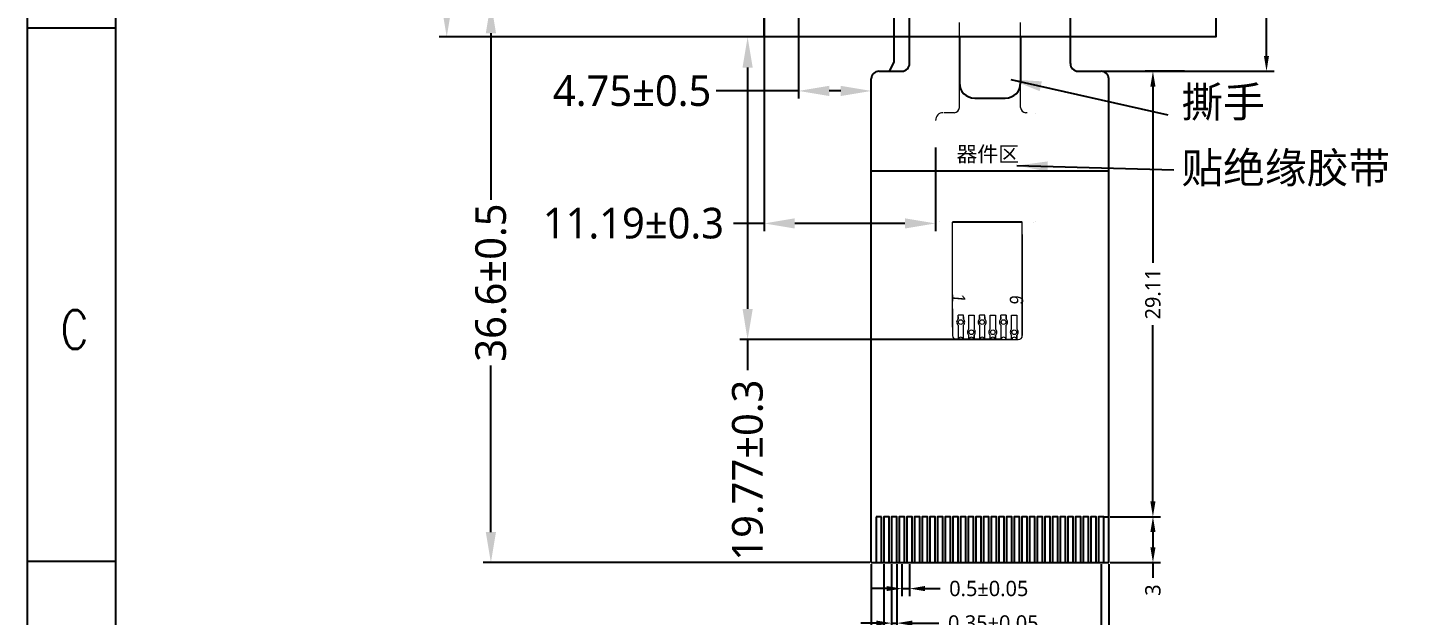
# Model space of a CAD drawing. Header units: millimetres. Extents: x 3150 to 3893, y 1403 to 2132.
# Drawn here: x 3300.3 to 3390.5, y 1547.5 to 1585.9 of the extents above; entities that cross this region are included whole.
import ezdxf

# ---------------------------------------------------------------- set-up
doc = ezdxf.new("R2010")
doc.units = ezdxf.units.MM
for name, color, linetype in [('1-标准图框', 40, 'Continuous'), ('2-BL-FPC', 2, 'Continuous'), ('3-LCD-FPC', 40, 'Continuous'), ('6-标注', 7, 'Continuous'), ('dim', 3, 'Continuous'), ('KEEPOUTLAYER', 6, 'Continuous'), ('MECHANICAL1', 6, 'Continuous')]:
    doc.layers.add(name, color=color, linetype=linetype)
doc.layers.add('图框', color=7, linetype='Continuous', lineweight=15)
doc.styles.add('ROMANS', font='romans.shx', dxfattribs={"width": 0.8})
doc.styles.add('宋体', font='')
doc.styles.add('标准', font='romand.shx', dxfattribs={"width": 0.9, "oblique": 5, "bigfont": 'gbcbig.shx'})
doc.styles.get('宋体').set_extended_font_data('Microsoft YaHei')
doc.dimstyles.new('ISO-25-2.5', dxfattribs={"dimtxt": 2, "dimasz": 2, "dimexe": 1.25, "dimexo": 0, "dimtad": 1, "dimdsep": 46, "dimtxsty": '宋体', "dimcen": 2.5, "dimclrd": 256, "dimclre": 256, "dimclrt": 256, "dimadec": 0, "dimazin": 0, "dimtfac": 1, "dimtmove": 0, "dimatfit": 3, "dimfxl": 1, "dimarcsym": 0})
doc.dimstyles.new('ZY-G1-0.05', dxfattribs={"dimtxt": 1, "dimasz": 1, "dimexe": 0.5, "dimexo": 0.1, "dimgap": 0.5, "dimtad": 0, "dimdsep": 46, "dimtxsty": '宋体', "dimcen": 2, "dimclrd": 7, "dimclre": 7, "dimclrt": 7, "dimadec": 0, "dimazin": 2, "dimtol": 1, "dimtp": 0.05, "dimtm": 0.05, "dimtfac": 1, "dimtmove": 0, "dimatfit": 3, "dimfxl": 1, "dimtolj": 1, "dimarcsym": 0})
doc.dimstyles.new('ZY-G1-0.1默认', dxfattribs={"dimtxt": 1, "dimasz": 1, "dimexe": 0.5, "dimexo": 0.1, "dimgap": 0.5, "dimtad": 0, "dimdsep": 46, "dimtxsty": '宋体', "dimcen": 2, "dimclrd": 7, "dimclre": 7, "dimclrt": 7, "dimadec": 0, "dimazin": 2, "dimtp": 0.1, "dimtm": 0.1, "dimtfac": 1, "dimtmove": 0, "dimatfit": 3, "dimfxl": 1, "dimtolj": 1, "dimarcsym": 0})
doc.dimstyles.new('ZY-G2-0.05', dxfattribs={"dimtxt": 2, "dimasz": 2, "dimexe": 0.5, "dimexo": 0.1, "dimgap": 0.5, "dimtad": 0, "dimdsep": 46, "dimtxsty": '宋体', "dimcen": 2, "dimclrd": 7, "dimclre": 7, "dimclrt": 7, "dimadec": 0, "dimazin": 2, "dimtol": 1, "dimtp": 0.05, "dimtm": 0.05, "dimtfac": 1, "dimtmove": 0, "dimatfit": 3, "dimfxl": 1, "dimtolj": 1, "dimarcsym": 0})
doc.dimstyles.new('ZY-G2-0.1默认', dxfattribs={"dimtxt": 2, "dimasz": 2, "dimexe": 0.5, "dimexo": 0.1, "dimgap": 0.5, "dimtad": 0, "dimdsep": 46, "dimtxsty": '宋体', "dimcen": 2, "dimclrd": 7, "dimclre": 7, "dimclrt": 7, "dimadec": 0, "dimazin": 2, "dimtp": 0.1, "dimtm": 0.1, "dimtfac": 1, "dimtmove": 0, "dimatfit": 3, "dimfxl": 1, "dimtolj": 1, "dimarcsym": 0})
doc.dimstyles.new('ZY-G2-0.5', dxfattribs={"dimtxt": 2, "dimasz": 2, "dimexe": 0.5, "dimexo": 0.1, "dimgap": 0.1, "dimtad": 0, "dimdsep": 46, "dimtxsty": '宋体', "dimcen": 2, "dimclrd": 7, "dimclre": 7, "dimclrt": 7, "dimadec": 0, "dimazin": 2, "dimtol": 1, "dimtp": 0.5, "dimtm": 0.5, "dimtfac": 1, "dimtmove": 0, "dimatfit": 3, "dimfxl": 1, "dimtolj": 1, "dimarcsym": 0})

# ---------------------------------------------------------------- blocks, each defined once
blk = doc.blocks.new('*D253')
at = {"layer": '6-标注', "color": 7, "lineweight": -2, "transparency": 16777216}
for p, q in [((3330.647, 1587.536), (3331.047, 1587.536)), ((3330.547, 1585.536), (3330.547, 1574.645)), ((3330.547, 1552.941), (3330.547, 1563.832)), ((3355.287, 1550.941), (3330.047, 1550.941))]:
    blk.add_line(p, q, dxfattribs=at)
at = {"layer": '6-标注', "color": 7, "transparency": 16777216}
for points in [[(3330.213, 1585.536), (3330.88, 1585.536), (3330.547, 1587.536)], [(3330.213, 1552.941), (3330.88, 1552.941), (3330.547, 1550.941)]]:
    blk.add_solid(points, dxfattribs=at)
at = {"layer": 'Defpoints', "color": 0, "transparency": 16777216}
for p in [(3330.547, 1587.536), (3330.547, 1587.536), (3355.387, 1550.941)]:
    blk.add_point(p, dxfattribs=at)
at = {"layer": '6-标注', "color": 7, "transparency": 16777216, "insert": (3330.547, 1569.238), "char_height": 2, "attachment_point": 5, "rotation": 90, "style": '宋体'}
blk.add_mtext('\\A1;36.6±0.5', dxfattribs=at)
blk = doc.blocks.new('*D245')
at = {"layer": '6-标注', "color": 7, "lineweight": -2, "transparency": 16777216}
for p, q in [((3350.637, 1587.441), (3350.637, 1581.263)), ((3350.637, 1581.763), (3345.257, 1581.763)), ((3353.387, 1581.763), (3352.637, 1581.763)), ((3355.387, 1570.223), (3355.387, 1582.263))]:
    blk.add_line(p, q, dxfattribs=at)
at = {"layer": '6-标注', "color": 7, "transparency": 16777216}
for points in [[(3352.637, 1582.097), (3352.637, 1581.43), (3350.637, 1581.763)], [(3353.387, 1582.097), (3353.387, 1581.43), (3355.387, 1581.763)]]:
    blk.add_solid(points, dxfattribs=at)
at = {"layer": 'Defpoints', "color": 0, "transparency": 16777216}
for p in [(3350.637, 1587.541), (3355.387, 1581.763), (3355.387, 1570.123)]:
    blk.add_point(p, dxfattribs=at)
at = {"layer": '6-标注', "color": 7, "transparency": 16777216, "insert": (3339.769, 1581.763), "char_height": 2, "attachment_point": 5, "style": '宋体'}
blk.add_mtext('\\A1;4.75±0.5', dxfattribs=at)
blk = doc.blocks.new('*D254')
at = {"layer": '6-标注', "color": 7, "lineweight": -2, "transparency": 16777216}
for p, q in [((3356.212, 1550.841), (3356.212, 1543.772)), ((3370.387, 1550.841), (3370.387, 1543.772)), ((3355.212, 1544.272), (3354.212, 1544.272)), ((3356.212, 1544.272), (3357.165, 1544.272)), ((3370.387, 1544.272), (3369.433, 1544.272)), ((3371.387, 1544.272), (3372.387, 1544.272))]:
    blk.add_line(p, q, dxfattribs=at)
at = {"layer": '6-标注', "color": 7, "transparency": 16777216}
for points in [[(3355.212, 1544.439), (3355.212, 1544.106), (3356.212, 1544.272)], [(3371.387, 1544.439), (3371.387, 1544.106), (3370.387, 1544.272)]]:
    blk.add_solid(points, dxfattribs=at)
at = {"layer": 'Defpoints', "color": 0, "transparency": 16777216}
for p in [(3356.212, 1550.941), (3370.387, 1550.941), (3370.387, 1544.272)]:
    blk.add_point(p, dxfattribs=at)
at = {"layer": '6-标注', "color": 7, "transparency": 16777216, "insert": (3363.299, 1544.272), "char_height": 1, "attachment_point": 5, "style": '宋体'}
blk.add_mtext('\\A1;P0.5*(30-1)=14.18', dxfattribs=at)
blk = doc.blocks.new('*D255')
at = {"layer": '6-标注', "color": 7, "lineweight": -2, "transparency": 16777216}
for p, q in [((3356.712, 1550.841), (3356.712, 1546.488)), ((3357.062, 1550.841), (3357.062, 1546.488)), ((3355.712, 1546.988), (3354.712, 1546.988)), ((3356.712, 1546.988), (3357.062, 1546.988)), ((3358.062, 1546.988), (3359.797, 1546.988))]:
    blk.add_line(p, q, dxfattribs=at)
at = {"layer": '6-标注', "color": 7, "transparency": 16777216}
for points in [[(3355.712, 1547.155), (3355.712, 1546.821), (3356.712, 1546.988)], [(3358.062, 1547.155), (3358.062, 1546.821), (3357.062, 1546.988)]]:
    blk.add_solid(points, dxfattribs=at)
at = {"layer": 'Defpoints', "color": 0, "transparency": 16777216}
for p in [(3356.712, 1550.941), (3357.062, 1550.941), (3357.062, 1546.988)]:
    blk.add_point(p, dxfattribs=at)
at = {"layer": '6-标注', "color": 7, "transparency": 16777216, "insert": (3363.355, 1546.988), "char_height": 1, "attachment_point": 5, "style": '宋体'}
blk.add_mtext('\\A1;0.35±0.05', dxfattribs=at)
blk = doc.blocks.new('*D256')
at = {"layer": '6-标注', "color": 7, "lineweight": -2, "transparency": 16777216}
for p, q in [((3357.387, 1550.841), (3357.387, 1548.744)), ((3357.887, 1550.841), (3357.887, 1548.744)), ((3356.387, 1549.244), (3355.387, 1549.244)), ((3357.387, 1549.244), (3357.887, 1549.244)), ((3358.887, 1549.244), (3359.887, 1549.244))]:
    blk.add_line(p, q, dxfattribs=at)
at = {"layer": '6-标注', "color": 7, "transparency": 16777216}
for points in [[(3356.387, 1549.411), (3356.387, 1549.078), (3357.387, 1549.244)], [(3358.887, 1549.411), (3358.887, 1549.078), (3357.887, 1549.244)]]:
    blk.add_solid(points, dxfattribs=at)
at = {"layer": 'Defpoints', "color": 0, "transparency": 16777216}
for p in [(3357.387, 1550.941), (3357.887, 1550.941), (3357.887, 1549.244)]:
    blk.add_point(p, dxfattribs=at)
at = {"layer": '6-标注', "color": 7, "transparency": 16777216, "insert": (3363.057, 1549.244), "char_height": 1, "attachment_point": 5, "style": '宋体'}
blk.add_mtext('\\A1;0.5±0.05', dxfattribs=at)
blk = doc.blocks.new('*D262')
at = {"layer": '6-标注', "color": 7, "lineweight": -2, "transparency": 16777216}
for p, q in [((3381.192, 1587.541), (3381.192, 1588.541)), ((3375.737, 1587.541), (3381.692, 1587.541)), ((3381.192, 1584.051), (3381.192, 1586.541)), ((3370.487, 1583.051), (3381.692, 1583.051))]:
    blk.add_line(p, q, dxfattribs=at)
at = {"layer": '6-标注', "color": 7, "transparency": 16777216}
for points in [[(3381.025, 1586.541), (3381.358, 1586.541), (3381.192, 1587.541)], [(3381.025, 1584.051), (3381.358, 1584.051), (3381.192, 1583.051)]]:
    blk.add_solid(points, dxfattribs=at)
at = {"layer": 'Defpoints', "color": 0, "transparency": 16777216}
for p in [(3375.637, 1587.541), (3381.192, 1587.541), (3370.387, 1583.051)]:
    blk.add_point(p, dxfattribs=at)
at = {"layer": '6-标注', "color": 7, "transparency": 16777216, "insert": (3381.192, 1590.323), "char_height": 1, "attachment_point": 5, "rotation": 90, "style": '宋体'}
blk.add_mtext('\\A1;4.49', dxfattribs=at)
blk = doc.blocks.new('*D247')
at = {"layer": '6-标注', "color": 7, "lineweight": -2, "transparency": 16777216}
for p, q in [((3375.829, 1583.051), (3373.276, 1583.051)), ((3373.776, 1582.051), (3373.776, 1570.526)), ((3373.776, 1554.941), (3373.776, 1566.466)), ((3370.987, 1553.941), (3374.276, 1553.941))]:
    blk.add_line(p, q, dxfattribs=at)
at = {"layer": '6-标注', "color": 7, "transparency": 16777216}
for points in [[(3373.609, 1582.051), (3373.943, 1582.051), (3373.776, 1583.051)], [(3373.609, 1554.941), (3373.943, 1554.941), (3373.776, 1553.941)]]:
    blk.add_solid(points, dxfattribs=at)
at = {"layer": 'Defpoints', "color": 0, "transparency": 16777216}
for p in [(3373.776, 1583.051), (3375.929, 1583.051), (3370.887, 1553.941)]:
    blk.add_point(p, dxfattribs=at)
at = {"layer": '6-标注', "color": 7, "transparency": 16777216, "insert": (3373.776, 1568.496), "char_height": 1, "attachment_point": 5, "rotation": 90, "style": '宋体'}
blk.add_mtext('\\A1;29.11', dxfattribs=at)
blk = doc.blocks.new('*D263')
at = {"layer": '6-标注', "color": 7, "lineweight": -2, "transparency": 16777216}
for p, q in [((3370.987, 1553.941), (3374.276, 1553.941)), ((3373.776, 1552.941), (3373.776, 1551.941)), ((3370.987, 1550.941), (3374.276, 1550.941)), ((3373.776, 1550.941), (3373.776, 1549.941))]:
    blk.add_line(p, q, dxfattribs=at)
at = {"layer": '6-标注', "color": 7, "transparency": 16777216}
for points in [[(3373.609, 1552.941), (3373.943, 1552.941), (3373.776, 1553.941)], [(3373.609, 1551.941), (3373.943, 1551.941), (3373.776, 1550.941)]]:
    blk.add_solid(points, dxfattribs=at)
at = {"layer": 'Defpoints', "color": 0, "transparency": 16777216}
for p in [(3370.887, 1553.941), (3370.887, 1550.941), (3373.776, 1550.941)]:
    blk.add_point(p, dxfattribs=at)
at = {"layer": '6-标注', "color": 7, "transparency": 16777216, "insert": (3373.776, 1549.148), "char_height": 1, "attachment_point": 5, "rotation": 90, "style": '宋体'}
blk.add_mtext('\\A1;3', dxfattribs=at)
blk = doc.blocks.new('*D264')
at = {"layer": '6-标注', "color": 7, "lineweight": -2, "transparency": 16777216}
for p, q in [((3355.387, 1550.841), (3355.387, 1540.208)), ((3370.887, 1550.841), (3370.887, 1540.208)), ((3353.387, 1540.708), (3351.387, 1540.708)), ((3355.387, 1540.708), (3356.599, 1540.708)), ((3370.887, 1540.708), (3369.674, 1540.708)), ((3372.887, 1540.708), (3374.887, 1540.708))]:
    blk.add_line(p, q, dxfattribs=at)
at = {"layer": '6-标注', "color": 7, "transparency": 16777216}
for points in [[(3353.387, 1541.041), (3353.387, 1540.375), (3355.387, 1540.708)], [(3372.887, 1541.041), (3372.887, 1540.375), (3370.887, 1540.708)]]:
    blk.add_solid(points, dxfattribs=at)
at = {"layer": 'Defpoints', "color": 0, "transparency": 16777216}
for p in [(3355.387, 1550.941), (3370.887, 1550.941), (3370.887, 1540.708)]:
    blk.add_point(p, dxfattribs=at)
at = {"layer": '6-标注', "color": 7, "transparency": 16777216, "insert": (3363.137, 1540.708), "char_height": 2, "attachment_point": 5, "style": '宋体'}
blk.add_mtext('\\A1;15.5±0.05', dxfattribs=at)
blk = doc.blocks.new('*D316')
at = {"layer": '3-LCD-FPC', "color": 7, "lineweight": -2, "transparency": 16777216}
for p, q in [((3353.549, 1639.111), (3327.162, 1639.111)), ((3327.662, 1637.111), (3327.662, 1618.576)), ((3327.662, 1587.291), (3327.662, 1605.826)), ((3353.549, 1585.291), (3327.162, 1585.291))]:
    blk.add_line(p, q, dxfattribs=at)
at = {"layer": '3-LCD-FPC', "color": 7, "transparency": 16777216}
for points in [[(3327.329, 1637.111), (3327.995, 1637.111), (3327.662, 1639.111)], [(3327.329, 1587.291), (3327.995, 1587.291), (3327.662, 1585.291)]]:
    blk.add_solid(points, dxfattribs=at)
at = {"layer": 'Defpoints', "color": 0, "transparency": 16777216}
for p in [(3327.662, 1639.111), (3353.649, 1639.111), (3353.649, 1585.291)]:
    blk.add_point(p, dxfattribs=at)
at = {"layer": '3-LCD-FPC', "color": 7, "transparency": 16777216, "insert": (3327.662, 1612.201), "char_height": 2, "attachment_point": 5, "rotation": 90, "style": '宋体'}
blk.add_mtext('\\A1;53.82±0.1', dxfattribs=at)
blk = doc.blocks.new('*D319')
at = {"layer": '3-LCD-FPC', "color": 7, "lineweight": -2, "transparency": 16777216}
for p, q in [((3348.387, 1589.418), (3348.387, 1572.606)), ((3359.58, 1578.057), (3359.58, 1572.606)), ((3348.387, 1573.106), (3346.387, 1573.106)), ((3357.58, 1573.106), (3350.387, 1573.106))]:
    blk.add_line(p, q, dxfattribs=at)
at = {"layer": '3-LCD-FPC', "color": 7, "transparency": 16777216}
for points in [[(3350.387, 1573.439), (3350.387, 1572.773), (3348.387, 1573.106)], [(3357.58, 1573.439), (3357.58, 1572.773), (3359.58, 1573.106)]]:
    blk.add_solid(points, dxfattribs=at)
at = {"layer": 'Defpoints', "color": 0, "transparency": 16777216}
for p in [(3348.387, 1589.518), (3359.58, 1578.157), (3359.58, 1573.106)]:
    blk.add_point(p, dxfattribs=at)
at = {"layer": '3-LCD-FPC', "color": 7, "transparency": 16777216, "insert": (3339.852, 1573.106), "char_height": 2, "attachment_point": 5, "style": '宋体'}
blk.add_mtext('\\A1;11.19±0.3', dxfattribs=at)
blk = doc.blocks.new('*D320')
at = {"layer": '3-LCD-FPC', "color": 7, "lineweight": -2, "transparency": 16777216}
for p, q in [((3354.673, 1585.291), (3346.81, 1585.291)), ((3347.31, 1583.291), (3347.31, 1567.517)), ((3363.923, 1565.517), (3346.81, 1565.517)), ((3347.31, 1565.517), (3347.31, 1563.517))]:
    blk.add_line(p, q, dxfattribs=at)
at = {"layer": '3-LCD-FPC', "color": 7, "transparency": 16777216}
for points in [[(3346.977, 1583.291), (3347.643, 1583.291), (3347.31, 1585.291)], [(3346.977, 1567.517), (3347.643, 1567.517), (3347.31, 1565.517)]]:
    blk.add_solid(points, dxfattribs=at)
at = {"layer": 'Defpoints', "color": 0, "transparency": 16777216}
for p in [(3347.31, 1585.291), (3354.773, 1585.291), (3364.023, 1565.517)]:
    blk.add_point(p, dxfattribs=at)
at = {"layer": '3-LCD-FPC', "color": 7, "transparency": 16777216, "insert": (3347.31, 1556.982), "char_height": 2, "attachment_point": 5, "rotation": 90, "style": '宋体'}
blk.add_mtext('\\A1;19.77±0.3', dxfattribs=at)

msp = doc.modelspace()

# ---------------------------------------------------------------- linework, layer by layer
at = {"color": 7}
for p, q in [((3361.1365, 1585.2909), (3361.1365, 1582.2909)), ((3365.1365, 1585.2909), (3365.1365, 1582.2909)), ((3362.1365, 1581.2909), (3364.1365, 1581.2909)), ((3365.2476, 1573.1783), (3360.6976, 1573.1783))]:
    msp.add_line(p, q, dxfattribs=at)
at = {"color": 40}
for p, q in [((3356.5638, 1583.0509), (3356.5638, 1583.0509)), ((3355.3865, 1576.5509), (3370.8865, 1576.5509))]:
    msp.add_line(p, q, dxfattribs=at)
at = {"color": 6, "linetype": 'Continuous', "lineweight": 0}
for p, q in [((3360.8035, 1580.3409), (3360.1368, 1580.3409)), ((3365.5702, 1580.3409), (3365.4702, 1580.3409)), ((3360.6976, 1566.3365), (3360.6976, 1573.1783)), ((3365.2476, 1565.7792), (3365.2476, 1573.1783)), ((3365.2476, 1572.3783), (3365.2476, 1565.7792)), ((3360.6976, 1567.5292), (3360.6976, 1565.7792)), ((3360.9601, 1565.5167), (3364.9851, 1565.5167)), ((3364.8757, 1565.5167), (3364.9865, 1565.5167))]:
    msp.add_line(p, q, dxfattribs=at)
at = {"color": 11, "linetype": 'Continuous', "lineweight": 0}
for p, q in [((3361.3976, 1567.1142), (3361.0476, 1567.1142)), ((3361.0476, 1566.8499), (3361.0476, 1567.1142)), ((3361.0476, 1567.0042), (3361.0476, 1566.8499)), ((3361.0476, 1566.8499), (3361.0476, 1567.0042)), ((3361.0476, 1567.0042), (3361.0476, 1566.8499)), ((3361.0476, 1566.4585), (3361.0476, 1565.5167)), ((3361.0476, 1566.4585), (3361.0476, 1565.5167)), ((3361.3976, 1566.8499), (3361.3976, 1567.1142)), ((3361.3976, 1567.0042), (3361.3976, 1566.8499)), ((3361.3976, 1566.8499), (3361.3976, 1567.0042)), ((3361.3976, 1567.0042), (3361.3976, 1566.8499)), ((3361.3976, 1565.5167), (3361.3976, 1566.4585)), ((3361.3976, 1565.5167), (3361.3976, 1566.4585)), ((3361.7476, 1566.1937), (3361.7476, 1567.1142)), ((3361.7476, 1567.1142), (3362.0976, 1567.1142)), ((3361.7476, 1566.1937), (3361.7476, 1567.0042)), ((3362.0976, 1567.1142), (3362.0976, 1566.1935)), ((3362.0976, 1567.0042), (3362.0976, 1566.1935)), ((3362.7976, 1567.1142), (3362.4476, 1567.1142)), ((3362.4476, 1566.8499), (3362.4476, 1567.1142)), ((3362.4476, 1567.0042), (3362.4476, 1566.8499)), ((3362.4476, 1566.8499), (3362.4476, 1567.0042)), ((3362.4476, 1567.0042), (3362.4476, 1566.8499)), ((3362.4476, 1566.4585), (3362.4476, 1565.5167)), ((3362.4476, 1566.4585), (3362.4476, 1565.5167)), ((3362.7976, 1566.8499), (3362.7976, 1567.1142)), ((3362.7976, 1567.0042), (3362.7976, 1566.8499)), ((3362.7976, 1566.8499), (3362.7976, 1567.0042)), ((3362.7976, 1567.0042), (3362.7976, 1566.8499)), ((3362.7976, 1565.5167), (3362.7976, 1566.4585)), ((3362.7976, 1565.5167), (3362.7976, 1566.4585)), ((3363.1476, 1566.1937), (3363.1476, 1567.1142)), ((3363.1476, 1567.1142), (3363.4976, 1567.1142)), ((3363.1476, 1566.1937), (3363.1476, 1567.0042)), ((3363.4976, 1567.1142), (3363.4976, 1566.1935)), ((3363.4976, 1567.1142), (3363.4976, 1566.1935)), ((3364.1976, 1567.1142), (3363.8476, 1567.1142)), ((3363.8476, 1566.8499), (3363.8476, 1567.1142)), ((3363.8476, 1567.0042), (3363.8476, 1566.8499)), ((3363.8476, 1566.8499), (3363.8476, 1567.0042)), ((3363.8476, 1567.0042), (3363.8476, 1566.8499)), ((3363.8476, 1566.4585), (3363.8476, 1565.5167)), ((3363.8476, 1566.4585), (3363.8476, 1565.5167)), ((3364.1976, 1567.1142), (3364.1976, 1566.8499)), ((3364.1976, 1566.8499), (3364.1976, 1567.1142)), ((3364.1976, 1567.1142), (3364.1976, 1566.8499)), ((3364.1976, 1566.8499), (3364.1976, 1567.1142)), ((3364.1976, 1565.5167), (3364.1976, 1566.4585)), ((3364.1976, 1565.5167), (3364.1976, 1566.4585)), ((3364.5476, 1566.1937), (3364.5476, 1567.1142)), ((3364.5476, 1566.1937), (3364.5476, 1567.1142)), ((3364.5476, 1567.1142), (3364.8976, 1567.1142)), ((3364.8976, 1567.1142), (3364.8976, 1566.1935)), ((3364.8976, 1567.1142), (3364.8976, 1566.1935)), ((3361.0476, 1565.5167), (3360.9581, 1565.5167)), ((3361.0476, 1565.5167), (3361.0695, 1565.5167)), ((3361.0476, 1565.5167), (3361.0695, 1565.5167)), ((3361.3757, 1565.5167), (3361.3976, 1565.5167)), ((3361.3976, 1565.5167), (3361.3757, 1565.5167)), ((3361.3757, 1565.5167), (3361.3976, 1565.5167)), ((3361.3976, 1565.5167), (3361.3757, 1565.5167)), ((3361.7476, 1565.5167), (3361.3976, 1565.5167)), ((3361.7476, 1565.5167), (3361.3976, 1565.5167)), ((3361.7476, 1565.5167), (3361.7476, 1565.8022)), ((3361.7476, 1565.5167), (3361.7476, 1565.8022)), ((3361.7695, 1565.5167), (3361.7476, 1565.5167)), ((3361.7695, 1565.5167), (3361.7476, 1565.5167)), ((3362.0976, 1565.8024), (3362.0976, 1565.5167)), ((3362.0976, 1565.5167), (3362.0976, 1565.8024)), ((3362.0976, 1565.5167), (3362.0976, 1565.8024)), ((3362.0976, 1565.5167), (3362.0976, 1565.8024)), ((3362.0976, 1565.8024), (3362.0976, 1565.5167)), ((3362.0976, 1565.5167), (3362.0976, 1565.8024)), ((3362.0976, 1565.5167), (3362.0976, 1565.8024)), ((3362.0976, 1565.5167), (3362.0976, 1565.8024)), ((3362.4476, 1565.5167), (3362.0976, 1565.5167)), ((3362.4476, 1565.5167), (3362.0976, 1565.5167)), ((3362.4695, 1565.5167), (3362.4476, 1565.5167)), ((3362.4695, 1565.5167), (3362.4476, 1565.5167)), ((3362.7757, 1565.5167), (3362.7976, 1565.5167)), ((3362.7976, 1565.5167), (3362.7757, 1565.5167)), ((3362.7757, 1565.5167), (3362.7976, 1565.5167)), ((3362.7976, 1565.5167), (3362.7757, 1565.5167)), ((3363.1476, 1565.5167), (3362.7976, 1565.5167)), ((3363.1476, 1565.5167), (3362.7976, 1565.5167)), ((3363.1476, 1565.5167), (3363.1476, 1565.8022)), ((3363.1476, 1565.5167), (3363.1476, 1565.8022)), ((3363.1695, 1565.5167), (3363.1476, 1565.5167)), ((3363.1695, 1565.5167), (3363.1476, 1565.5167)), ((3363.4976, 1565.5167), (3363.4757, 1565.5167)), ((3363.4976, 1565.5167), (3363.4757, 1565.5167)), ((3363.4976, 1565.8024), (3363.4976, 1565.5167)), ((3363.4976, 1565.5167), (3363.4976, 1565.8024)), ((3363.4976, 1565.5167), (3363.4976, 1565.8024)), ((3363.4976, 1565.5167), (3363.4976, 1565.8024)), ((3363.4976, 1565.8024), (3363.4976, 1565.5167)), ((3363.4976, 1565.5167), (3363.4976, 1565.8024)), ((3363.4976, 1565.5167), (3363.4976, 1565.8024)), ((3363.4976, 1565.5167), (3363.4976, 1565.8024)), ((3363.8476, 1565.5167), (3363.4976, 1565.5167)), ((3363.8476, 1565.5167), (3363.4976, 1565.5167)), ((3363.8695, 1565.5167), (3363.8476, 1565.5167)), ((3363.8695, 1565.5167), (3363.8476, 1565.5167)), ((3364.1757, 1565.5167), (3364.1976, 1565.5167)), ((3364.1976, 1565.5167), (3364.1757, 1565.5167)), ((3364.1757, 1565.5167), (3364.1976, 1565.5167)), ((3364.1976, 1565.5167), (3364.1757, 1565.5167)), ((3364.5476, 1565.5167), (3364.1976, 1565.5167)), ((3364.5476, 1565.5167), (3364.1976, 1565.5167)), ((3364.5476, 1565.5167), (3364.5476, 1565.8022)), ((3364.5476, 1565.5167), (3364.5476, 1565.8022)), ((3364.5695, 1565.5167), (3364.5476, 1565.5167)), ((3364.5695, 1565.5167), (3364.5476, 1565.5167)), ((3364.8976, 1565.8024), (3364.8976, 1565.5167)), ((3364.8976, 1565.5167), (3364.8976, 1565.8024)), ((3364.8976, 1565.8024), (3364.8976, 1565.5167)), ((3364.8976, 1565.5167), (3364.8976, 1565.8024)), ((3364.8976, 1565.8024), (3364.8976, 1565.5167)), ((3364.8976, 1565.5167), (3364.8976, 1565.8024)), ((3364.8976, 1565.8024), (3364.8976, 1565.5167)), ((3364.8976, 1565.5167), (3364.8976, 1565.8024))]:
    msp.add_line(p, q, dxfattribs=at)
for centre in [(3361.2226, 1566.6542), (3361.2226, 1566.6542), (3362.6226, 1566.6542), (3362.6226, 1566.6542), (3364.0226, 1566.6542), (3364.0226, 1566.6542), (3361.9225, 1565.998), (3361.9225, 1565.9979), (3363.3225, 1565.998), (3363.3225, 1565.9979), (3364.7225, 1565.998), (3364.7225, 1565.9979)]:
    msp.add_circle(centre, 0.1531, dxfattribs=at)
at = {"color": 7}
for centre, start, end in [((3362.1365, 1582.2909), 180, 270), ((3364.1365, 1582.2909), 270, 0)]:
    msp.add_arc(centre, 1, start, end, dxfattribs=at)
at = {"color": 6, "linetype": 'Continuous', "lineweight": 0}
for centre, radius, start, end in [((3360.8035, 1580.6742), 0.3333, 270, 0), ((3365.4702, 1580.6742), 0.3333, 180, 270), ((3360.9601, 1565.7792, -0.0025), 0.2625, 180, 270), ((3364.9851, 1565.7792, -0.0025), 0.2625, 270, 0)]:
    msp.add_arc(centre, radius, start, end, dxfattribs=at)
at = {"color": 11, "linetype": 'Continuous', "lineweight": 0}
for centre, radius, start, end in [((3361.2226, 1566.6542), 0.2625, 131.810315, 228.189685), ((3361.2226, 1566.6542), 0.2625, 131.810315, 228.189685), ((3361.2226, 1566.6542), 0.2625, 311.810042, 48.189958), ((3361.2226, 1566.6542), 0.2625, 311.810042, 48.189958), ((3362.6226, 1566.6542), 0.2625, 131.810315, 228.189685), ((3362.6226, 1566.6542), 0.2625, 131.810315, 228.189685), ((3362.6226, 1566.6542), 0.2625, 311.810042, 48.189958), ((3362.6226, 1566.6542), 0.2625, 311.810042, 48.189958), ((3364.0226, 1566.6542), 0.2625, 131.810315, 228.189685), ((3364.0226, 1566.6542), 0.2625, 131.810315, 228.189685), ((3364.0226, 1566.6542), 0.2625, 311.810042, 48.189958), ((3364.0226, 1566.6542), 0.2625, 311.810042, 48.189958), ((3361.2226, 1565.5167), 0.1531, 0.001361, 179.998639), ((3361.2226, 1565.5167), 0.1531, 0.001361, 179.998639), ((3361.2226, 1565.5167), 0.1531, 0.001361, 179.998639), ((3361.2226, 1565.5167), 0.1531, 0.001361, 179.998639), ((3361.2226, 1565.5167), 0.1531, 0.001361, 179.998639), ((3361.2226, 1565.5167), 0.1531, 0.001361, 179.998639), ((3361.2226, 1565.5167), 0.1531, 0.001361, 179.998639), ((3361.2226, 1565.5167), 0.1531, 0.001361, 179.998639), ((3361.2226, 1565.5167), 0.1531, 0.001361, 179.998639), ((3361.2226, 1565.5167), 0.1531, 0.001361, 179.998639), ((3361.2226, 1565.5167), 0.1531, 0.001361, 179.998639), ((3361.2226, 1565.5167), 0.1531, 0.001361, 179.998639), ((3361.2226, 1565.5167), 0.1531, 0.001361, 179.998639), ((3361.2226, 1565.5167), 0.1531, 0.001361, 179.998639), ((3361.2226, 1565.5167), 0.1531, 0.001361, 179.998639), ((3361.2226, 1565.5167), 0.1531, 0.001361, 179.998639), ((3361.2226, 1565.5167), 0.1531, 0.001361, 179.998639), ((3361.2226, 1565.5167), 0.1531, 0.001361, 179.998639), ((3361.9225, 1565.998), 0.2625, 131.78348, 228.216247), ((3361.9225, 1565.9979), 0.2625, 131.78348, 228.216247), ((3361.9226, 1565.5167), 0.1531, 0.001361, 179.998639), ((3361.9226, 1565.5167), 0.1531, 0.001361, 179.998639), ((3361.9225, 1565.9979), 0.2625, 311.837161, 48.163112), ((3361.9225, 1565.998), 0.2625, 311.837161, 48.163112), ((3362.6226, 1565.5167), 0.1531, 0.001361, 179.998639), ((3362.6226, 1565.5167), 0.1531, 0.001361, 179.998639), ((3362.6226, 1565.5167), 0.1531, 0.001361, 179.998639), ((3362.6226, 1565.5167), 0.1531, 0.001361, 179.998639), ((3362.6226, 1565.5167), 0.1531, 0.001361, 179.998639), ((3362.6226, 1565.5167), 0.1531, 0.001361, 179.998639), ((3362.6226, 1565.5167), 0.1531, 0.001361, 179.998639), ((3362.6226, 1565.5167), 0.1531, 0.001361, 179.998639), ((3362.6226, 1565.5167), 0.1531, 0.001361, 179.998639), ((3362.6226, 1565.5167), 0.1531, 0.001361, 179.998639), ((3362.6226, 1565.5167), 0.1531, 0.001361, 179.998639), ((3362.6226, 1565.5167), 0.1531, 0.001361, 179.998639), ((3362.6226, 1565.5167), 0.1531, 0.001361, 179.998639), ((3362.6226, 1565.5167), 0.1531, 0.001361, 179.998639), ((3362.6226, 1565.5167), 0.1531, 0.001361, 179.998639), ((3362.6226, 1565.5167), 0.1531, 0.001361, 179.998639), ((3362.6226, 1565.5167), 0.1531, 0.001361, 179.998639), ((3362.6226, 1565.5167), 0.1531, 0.001361, 179.998639), ((3363.3225, 1565.998), 0.2625, 131.78348, 228.216247), ((3363.3225, 1565.9979), 0.2625, 131.78348, 228.216247), ((3363.3226, 1565.5167), 0.1531, 0.001361, 179.998639), ((3363.3226, 1565.5167), 0.1531, 0.001361, 179.998639), ((3363.3225, 1565.9979), 0.2625, 311.837161, 48.163112), ((3363.3225, 1565.998), 0.2625, 311.837161, 48.163112), ((3364.0226, 1565.5167), 0.1531, 0.001361, 179.998639), ((3364.0226, 1565.5167), 0.1531, 0.001361, 179.998639), ((3364.0226, 1565.5167), 0.1531, 0.001361, 179.998639), ((3364.0226, 1565.5167), 0.1531, 0.001361, 179.998639), ((3364.0226, 1565.5167), 0.1531, 0.001361, 179.998639), ((3364.0226, 1565.5167), 0.1531, 0.001361, 179.998639), ((3364.0226, 1565.5167), 0.1531, 0.001361, 179.998639), ((3364.0226, 1565.5167), 0.1531, 0.001361, 179.998639), ((3364.0226, 1565.5167), 0.1531, 0.001361, 179.998639), ((3364.0226, 1565.5167), 0.1531, 0.001361, 179.998639), ((3364.0226, 1565.5167), 0.1531, 0.001361, 179.998639), ((3364.0226, 1565.5167), 0.1531, 0.001361, 179.998639), ((3364.0226, 1565.5167), 0.1531, 0.001361, 179.998639), ((3364.0226, 1565.5167), 0.1531, 0.001361, 179.998639), ((3364.0226, 1565.5167), 0.1531, 0.001361, 179.998639), ((3364.0226, 1565.5167), 0.1531, 0.001361, 179.998639), ((3364.0226, 1565.5167), 0.1531, 0.001361, 179.998639), ((3364.0226, 1565.5167), 0.1531, 0.001361, 179.998639), ((3364.7225, 1565.998), 0.2625, 131.78348, 228.216247), ((3364.7225, 1565.9979), 0.2625, 131.78348, 228.216247), ((3364.7226, 1565.5167), 0.1531, 0.001361, 179.998639), ((3364.7226, 1565.5167), 0.1531, 0.001361, 179.998639), ((3364.7225, 1565.9979), 0.2625, 311.837161, 48.163112), ((3364.7225, 1565.998), 0.2625, 311.837161, 48.163112)]:
    msp.add_arc(centre, radius, start, end, dxfattribs=at)
at = {"layer": '1-标准图框', "color": 1}
msp.add_lwpolyline([(3348.3865, 1639.1109), (3377.8865, 1639.1109), (3377.8865, 1585.2909), (3348.3865, 1585.2909)], close=True, dxfattribs=at)
at = {"layer": '2-BL-FPC', "color": 7}
for p, q in [((3356.8865, 1583.6441), (3356.8865, 1587.5409)), ((3356.5638, 1583.0509), (3356.8865, 1583.6441))]:
    msp.add_line(p, q, dxfattribs=at)
at = {"layer": '3-LCD-FPC', "color": 40}
for p, q in [((3357.8865, 1583.5509), (3357.8865, 1586.5509)), ((3368.3865, 1583.5509), (3368.3865, 1586.5509)), ((3355.8865, 1583.0509), (3357.3865, 1583.0509)), ((3357.3865, 1583.0509), (3357.3865, 1583.0509)), ((3368.8865, 1583.0509), (3368.8865, 1583.0509)), ((3368.8865, 1583.0509), (3370.3865, 1583.0509)), ((3355.3865, 1550.9409), (3355.3865, 1582.5509)), ((3370.8865, 1550.9409), (3370.8865, 1582.5509)), ((3356.0615, 1553.9409), (3355.7115, 1553.9409)), ((3355.7115, 1553.9409), (3355.7115, 1550.9409)), ((3356.0615, 1550.9409), (3356.0615, 1553.9409)), ((3370.5615, 1553.9409), (3370.8865, 1553.9409)), ((3355.3865, 1550.9409), (3370.8865, 1550.9409)), ((3355.7115, 1550.9409), (3356.0615, 1550.9409))]:
    msp.add_line(p, q, dxfattribs=at)
for points in [[(3356.2115, 1550.9409), (3356.5615, 1550.9409), (3356.5615, 1553.9409), (3356.2115, 1553.9409)], [(3356.7115, 1550.9409), (3357.0615, 1550.9409), (3357.0615, 1553.9409), (3356.7115, 1553.9409)], [(3357.2115, 1550.9409), (3357.5615, 1550.9409), (3357.5615, 1553.9409), (3357.2115, 1553.9409)], [(3357.7115, 1550.9409), (3358.0615, 1550.9409), (3358.0615, 1553.9409), (3357.7115, 1553.9409)], [(3358.2115, 1550.9409), (3358.5615, 1550.9409), (3358.5615, 1553.9409), (3358.2115, 1553.9409)], [(3358.7115, 1550.9409), (3359.0615, 1550.9409), (3359.0615, 1553.9409), (3358.7115, 1553.9409)], [(3359.2115, 1550.9409), (3359.5615, 1550.9409), (3359.5615, 1553.9409), (3359.2115, 1553.9409)], [(3359.7115, 1550.9409), (3360.0615, 1550.9409), (3360.0615, 1553.9409), (3359.7115, 1553.9409)], [(3360.2115, 1550.9409), (3360.5615, 1550.9409), (3360.5615, 1553.9409), (3360.2115, 1553.9409)], [(3360.7115, 1550.9409), (3361.0615, 1550.9409), (3361.0615, 1553.9409), (3360.7115, 1553.9409)], [(3361.2115, 1550.9409), (3361.5615, 1550.9409), (3361.5615, 1553.9409), (3361.2115, 1553.9409)], [(3361.7115, 1550.9409), (3362.0615, 1550.9409), (3362.0615, 1553.9409), (3361.7115, 1553.9409)], [(3362.2115, 1550.9409), (3362.5615, 1550.9409), (3362.5615, 1553.9409), (3362.2115, 1553.9409)], [(3362.7115, 1550.9409), (3363.0615, 1550.9409), (3363.0615, 1553.9409), (3362.7115, 1553.9409)], [(3363.2115, 1550.9409), (3363.5615, 1550.9409), (3363.5615, 1553.9409), (3363.2115, 1553.9409)], [(3363.7115, 1550.9409), (3364.0615, 1550.9409), (3364.0615, 1553.9409), (3363.7115, 1553.9409)], [(3364.2115, 1550.9409), (3364.5615, 1550.9409), (3364.5615, 1553.9409), (3364.2115, 1553.9409)], [(3364.7115, 1550.9409), (3365.0615, 1550.9409), (3365.0615, 1553.9409), (3364.7115, 1553.9409)], [(3365.2115, 1550.9409), (3365.5615, 1550.9409), (3365.5615, 1553.9409), (3365.2115, 1553.9409)], [(3365.7115, 1550.9409), (3366.0615, 1550.9409), (3366.0615, 1553.9409), (3365.7115, 1553.9409)], [(3366.2115, 1550.9409), (3366.5615, 1550.9409), (3366.5615, 1553.9409), (3366.2115, 1553.9409)], [(3366.7115, 1550.9409), (3367.0615, 1550.9409), (3367.0615, 1553.9409), (3366.7115, 1553.9409)], [(3367.2115, 1550.9409), (3367.5615, 1550.9409), (3367.5615, 1553.9409), (3367.2115, 1553.9409)], [(3367.7115, 1550.9409), (3368.0615, 1550.9409), (3368.0615, 1553.9409), (3367.7115, 1553.9409)], [(3368.2115, 1550.9409), (3368.5615, 1550.9409), (3368.5615, 1553.9409), (3368.2115, 1553.9409)], [(3368.7115, 1550.9409), (3369.0615, 1550.9409), (3369.0615, 1553.9409), (3368.7115, 1553.9409)], [(3369.2115, 1550.9409), (3369.5615, 1550.9409), (3369.5615, 1553.9409), (3369.2115, 1553.9409)], [(3369.7115, 1550.9409), (3370.0615, 1550.9409), (3370.0615, 1553.9409), (3369.7115, 1553.9409)], [(3370.2115, 1550.9409), (3370.5615, 1550.9409), (3370.5615, 1553.9409), (3370.2115, 1553.9409)]]:
    msp.add_lwpolyline(points, close=True, dxfattribs=at)
for centre, start, end in [((3357.3865, 1583.5509), 270, 0), ((3368.8865, 1583.5509), 180, 270), ((3355.8865, 1582.5509), 90, 180), ((3370.3865, 1582.5509), 0, 90)]:
    msp.add_arc(centre, 0.5, start, end, dxfattribs=at)
at = {"layer": 'dim', "lineweight": 0, "const_width": 0.00127}
msp.add_lwpolyline([(3359.5799, 1579.8409), (3359.5799, 1573.6783, 0.4142136), (3360.0799, 1573.1783), (3365.8653, 1573.1783, 0.4142136), (3366.3653, 1573.6783), (3366.3653, 1579.8415, 0.4142136), (3365.8653, 1580.3409), (3360.0799, 1580.3409)], format="xyb", dxfattribs=at)
at = {"layer": 'dim', "lineweight": 0}
msp.add_arc((3360.0799, 1579.8409), 0.5, 90, 180, dxfattribs=at)
at = {"layer": 'KEEPOUTLAYER', "lineweight": 0}
for p, q in [((3361.1365, 1580.6742), (3361.1365, 1586.2409)), ((3365.1365, 1580.6742), (3365.1365, 1586.2409))]:
    msp.add_line(p, q, dxfattribs=at)
at = {"layer": 'KEEPOUTLAYER', "lineweight": 0, "const_width": 0.00127}
for points in [[(3360.1365, 1580.3409), (3360.8032, 1580.3409)], [(3365.5656, 1580.3418), (3365.7838, 1580.3418)], [(3365.7838, 1580.3418), (3365.8651, 1580.3418)], [(3359.5799, 1574.6409), (3359.5799, 1575.2909)], [(3359.5799, 1573.6783), (3359.5799, 1574.6409)], [(3366.3653, 1573.679), (3366.3653, 1573.8415)], [(3360.0799, 1573.1783), (3360.6365, 1573.1783)], [(3360.6976, 1565.7795), (3360.6976, 1572.8783)], [(3365.5699, 1573.1783), (3365.7847, 1573.1783)], [(3365.7847, 1573.1783), (3365.8647, 1573.1783)], [(3364.9851, 1565.5167), (3360.9601, 1565.5167)]]:
    msp.add_lwpolyline(points, dxfattribs=at)
for points in [[(3361.1365, 1580.6742, -0.414214), (3360.8032, 1580.3409)], [(3365.4699, 1580.3409, -0.414214), (3365.1365, 1580.6742)], [(3365.8653, 1580.3415, -0.414214), (3366.3653, 1579.8415)], [(3360.0799, 1573.1783, -0.414214), (3359.5799, 1573.6783)], [(3366.3653, 1573.679, -0.414214), (3365.8653, 1573.179)], [(3360.9601, 1565.5167, -0.414214), (3360.6976, 1565.7792)], [(3365.2476, 1565.7792, -0.414214), (3364.9851, 1565.5167)]]:
    msp.add_lwpolyline(points, format="xyb", dxfattribs=at)
at = {"layer": 'KEEPOUTLAYER', "lineweight": 0, "const_width": 0.000635}
for points in [[(3365.5653, 1580.3418, 1), (3365.5659, 1580.3418, 1)], [(3365.7835, 1580.3418, 1), (3365.7841, 1580.3418, 1)], [(3365.7835, 1580.3418, 1), (3365.7841, 1580.3418, 1)], [(3365.8648, 1580.3418, 1), (3365.8654, 1580.3418, 1)], [(3365.865, 1580.3415, 1), (3365.8657, 1580.3415, 1)], [(3365.5695, 1573.1783, 1), (3365.5702, 1573.1783, 1)], [(3365.5695, 1573.1783, 1), (3365.5702, 1573.1783, 1)], [(3365.7844, 1573.1783, 1), (3365.785, 1573.1783, 1)], [(3365.7844, 1573.1783, 1), (3365.785, 1573.1783, 1)], [(3365.8644, 1573.1783, 1), (3365.865, 1573.1783, 1)], [(3365.865, 1573.179, 1), (3365.8657, 1573.179, 1)], [(3360.9601, 1565.5164, 1), (3360.9601, 1565.517, 1)], [(3360.9601, 1565.5164, 1), (3360.9601, 1565.517, 1)]]:
    msp.add_lwpolyline(points, format="xyb", close=True, dxfattribs=at)
at = {"layer": 'MECHANICAL1', "lineweight": 0, "const_width": 0.00127}
msp.add_lwpolyline([(3365.4699, 1580.3409), (3365.5699, 1580.3409)], dxfattribs=at)
at = {"layer": 'MECHANICAL1', "lineweight": 0, "const_width": 0.000635}
msp.add_lwpolyline([(3365.5695, 1580.3409, 1), (3365.5702, 1580.3409, 1)], format="xyb", close=True, dxfattribs=at)
at = {"layer": '图框', "lineweight": -3}
for points in [[(3564.5407, 1695.633), (3564.5407, 1489.9779), (3300.2958, 1489.9779), (3300.2958, 1695.633)], [(3306.0459, 1690.4057), (3558.7906, 1690.4057), (3558.7906, 1495.2052), (3306.0459, 1495.2052)]]:
    msp.add_lwpolyline(points, close=True, dxfattribs=at)
for points in [[(3306.0459, 1585.8591), (3300.2958, 1585.8591)], [(3306.0459, 1551.0103), (3300.2958, 1551.0103)]]:
    msp.add_lwpolyline(points, dxfattribs=at)

# ---------------------------------------------------------------- texts
at = {"lineweight": 0, "char_height": 0.875, "width": 0.512527, "attachment_point": 9, "rotation": 270, "style": '标准'}
for s, insert in [('{\\fSTZhongsong|b0|i0|c0|p2;1}', (3360.6503, 1567.9606)), ('{\\fSTZhongsong|b0|i0|c134|p2;6}', (3364.419, 1567.8514))]:
    msp.add_mtext(s, dxfattribs=dict(at, insert=insert))
at = {"layer": 'dim', "lineweight": 0, "width": 13.323498, "attachment_point": 1, "style": '宋体'}
for s, insert, char_height in [('撕手', (3375.6253, 1582.0405), 2), ('器件区', (3360.9455, 1578.138), 1), ('贴绝缘胶带', (3375.6264, 1577.7397), 2)]:
    msp.add_mtext(s, dxfattribs=dict(at, insert=insert, char_height=char_height))
at = {"layer": '图框', "lineweight": -3, "insert": (3302.4469, 1567.431), "char_height": 2.5211, "width": 1.23065, "attachment_point": 1, "style": 'ROMANS'}
msp.add_mtext('C', dxfattribs=at)

# ---------------------------------------------------------------- dimensions: what is measured, and where the dimension line sits
at = {"layer": '3-LCD-FPC', "color": 7}
dim = msp.add_linear_dim(base=(3327.6622, 1639.1109), p1=(3353.6486, 1585.2909), p2=(3353.6486, 1639.1109), angle=90, dimstyle='ZY-G2-0.1默认', override={"dimgap": 0.5, "dimtol": 1, "dimlim": 0, "dimtp": 0.1, "dimtm": 0.1, "dimtfac": 1, "dimtdec": 2, "dimtolj": 1}, dxfattribs=at)
dim.commit()
dim.dimension.update_dxf_attribs({"geometry": '*D316', "text_midpoint": (3327.6622, 1612.2009)})
dim = msp.add_linear_dim(base=(3359.5799, 1573.1059), p1=(3348.3865, 1589.5177), p2=(3359.5799, 1578.1573), dimstyle='ZY-G2-0.1默认', override={"dimgap": 0.5, "dimtol": 1, "dimlim": 0, "dimtp": 0.3, "dimtm": 0.3, "dimtfac": 1, "dimtdec": 2, "dimtolj": 1}, dxfattribs=at)
dim.commit()
dim.dimension.update_dxf_attribs({"geometry": '*D319', "text_midpoint": (3339.8523, 1573.1059), "dimtype": 160})
dim = msp.add_linear_dim(base=(3347.3099, 1585.2909), p1=(3364.0226, 1565.5167), p2=(3354.7725, 1585.2909), angle=90, dimstyle='ZY-G2-0.1默认', override={"dimgap": 0.5, "dimtol": 1, "dimlim": 0, "dimtp": 0.3, "dimtm": 0.3, "dimtfac": 1, "dimtdec": 2, "dimtolj": 1}, dxfattribs=at)
dim.commit()
dim.dimension.update_dxf_attribs({"geometry": '*D320', "text_midpoint": (3347.3099, 1556.9825), "dimtype": 160})
at = {"layer": '6-标注', "color": 40}
for base, p1, p2, picture, middle in [((3381.1916, 1587.5409), (3370.3865, 1583.0509), (3375.6365, 1587.5409), '*D262', (3381.1916, 1590.323)), ((3373.7761, 1550.9409), (3370.8865, 1553.9409), (3370.8865, 1550.9409), '*D263', (3373.7761, 1549.1485))]:
    dim = msp.add_linear_dim(base=base, p1=p1, p2=p2, angle=90, dimstyle='ZY-G1-0.1默认', dxfattribs=at)
    dim.commit()
    dim.dimension.update_dxf_attribs({"geometry": picture, "text_midpoint": middle, "dimtype": 160})
for base, p1, p2, dimstyle, picture, middle in [((3330.5468081265, 1587.535906982), (3355.3865237828, 1550.940906982), (3330.5468081265, 1587.535906982), 'ZY-G2-0.5', '*D253', (3330.5468081265, 1569.238406982)), ((3373.7761, 1583.0509), (3370.8865, 1553.9409), (3375.929, 1583.0509), 'ZY-G1-0.1默认', '*D247', (3373.7761, 1568.4959))]:
    dim = msp.add_linear_dim(base=base, p1=p1, p2=p2, angle=90, dimstyle=dimstyle, dxfattribs=at)
    dim.commit()
    dim.dimension.update_dxf_attribs({"geometry": picture, "text_midpoint": middle})
for base, p1, p2, dimstyle, picture, middle in [((3355.3865, 1581.7632), (3350.6365, 1587.5409), (3355.3865, 1570.1228), 'ZY-G2-0.5', '*D245', (3339.7687, 1581.7632)), ((3357.0615, 1546.9879), (3356.7115, 1550.9409), (3357.0615, 1550.9409), 'ZY-G1-0.05', '*D255', (3363.3552, 1546.9879)), ((3357.8865, 1549.2444), (3357.3865, 1550.9409), (3357.8865, 1550.9409), 'ZY-G1-0.05', '*D256', (3363.0566, 1549.2444))]:
    dim = msp.add_linear_dim(base=base, p1=p1, p2=p2, dimstyle=dimstyle, dxfattribs=at)
    dim.commit()
    dim.dimension.update_dxf_attribs({"geometry": picture, "text_midpoint": middle, "dimtype": 160})
dim = msp.add_linear_dim(base=(3370.8865, 1540.708), p1=(3355.3865, 1550.9409), p2=(3370.8865, 1550.9409), dimstyle='ZY-G2-0.05', override={"dimtfillclr": 3}, dxfattribs=at)
dim.commit()
dim.dimension.update_dxf_attribs({"geometry": '*D264', "text_midpoint": (3363.1365, 1540.708), "dimtype": 160})
dim = msp.add_linear_dim(base=(3370.3865237828, 1544.27234364), p1=(3356.2115237828, 1550.940906982), p2=(3370.3865237828, 1550.940906982), text='P0.5*(30-1)=<>', dimstyle='ZY-G1-0.1默认', dxfattribs=at)
dim.commit()
dim.dimension.update_dxf_attribs({"geometry": '*D254', "text_midpoint": (3363.2990237828, 1544.27234364), "dimtype": 160})

# ---------------------------------------------------------------- leaders
at = {"layer": 'dim', "lineweight": 0}
for points in [[(3364.501, 1582.5085), (3374.7475, 1580.1976)], [(3364.8995, 1576.8842), (3375.146, 1576.605)]]:
    msp.add_leader(points, dimstyle='ISO-25-2.5', override={"dimgap": 0.625, "dimtad": 0}, dxfattribs=at)

doc.saveas('drawing.dxf')
